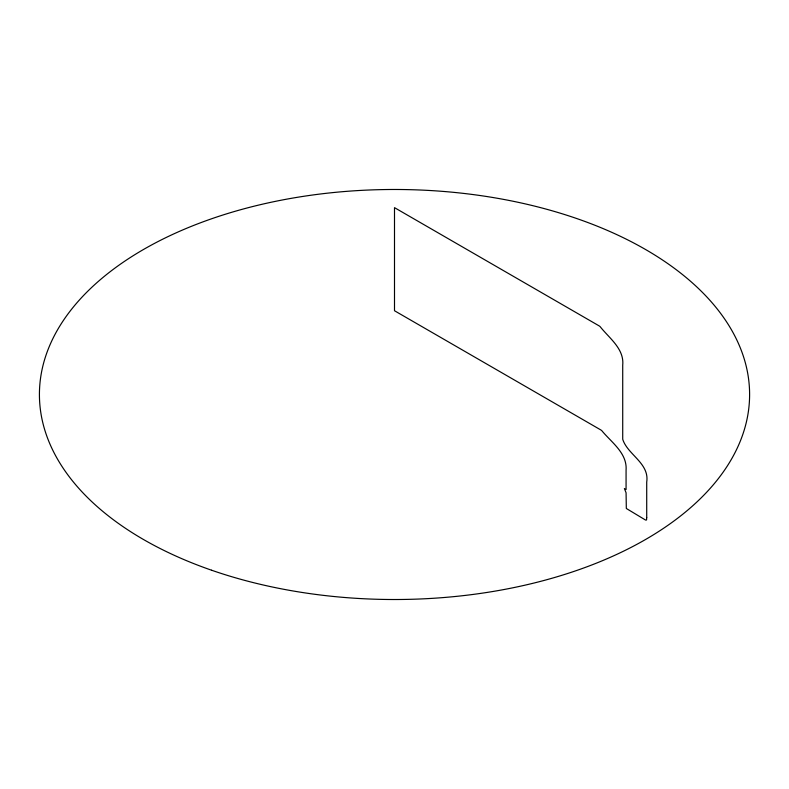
<?xml version="1.0" encoding="UTF-8"?>
<svg xmlns="http://www.w3.org/2000/svg" width="789" height="789" viewBox="0 0 789 789"><rect width="100%" height="100%" fill="white"/><g stroke="black" fill="none" stroke-linecap="round" stroke-linejoin="round"><path stroke-width="1.18" d="M646.714 517.564L646.536 519.981L645.54 520.05L626.318 508.471L626.071 492.76L624.395 488.569L626.071 489.535L626.071 470.205C627.373 453.152 611.534 442.491 601.879 430.764A6.697 3.866 60 0 0 601.07 430.094L394.5 310.738L394.5 207.645L599.393 326.035A6.322 3.649 60 0 1 600.202 326.725C609.256 338.225 624.365 348.787 622.718 365.179L622.718 439.276C627.541 454.701 649.672 463.242 646.714 482.128L646.714 517.564M211.61 570.23A355.099 205.022 0 0 0 749.55 398.08A355.099 205.022 0 0 0 222.34 215.19A355.099 205.022 0 0 0 211.61 570.23"/></g></svg>
